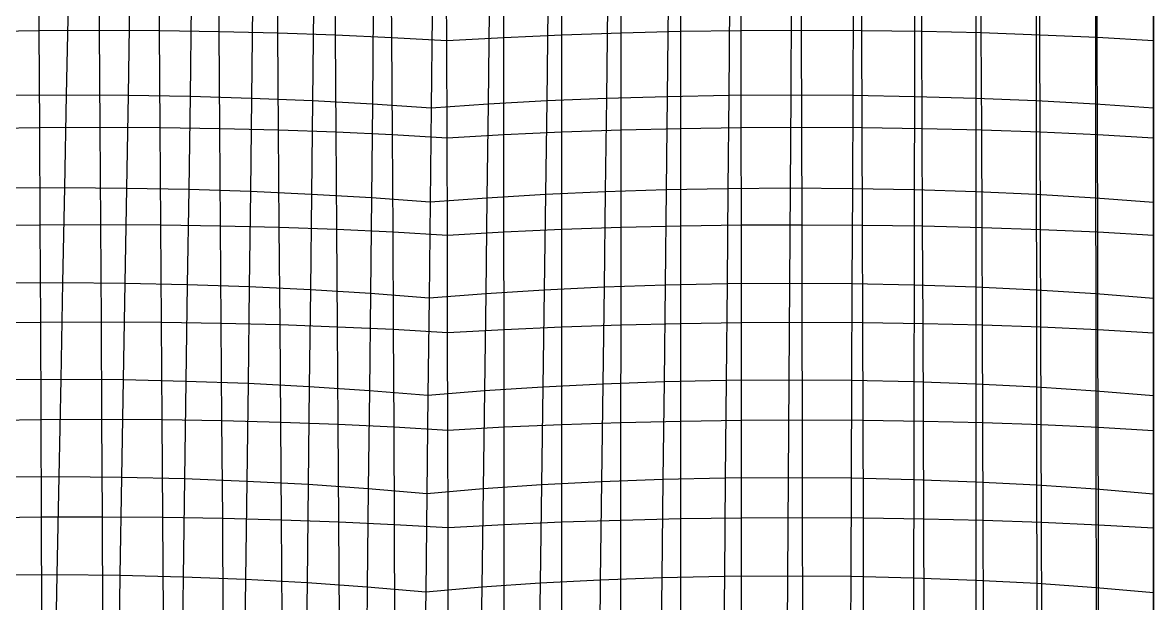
# Model space of a CAD drawing. Extents: x -429 to 429, y -1 to 209.
# Drawn here: x -39.01 to -0.01, y 148.5 to 168.53 of the extents above; entities that cross this region are included whole.
import ezdxf

# ---------------------------------------------------------------- set-up
doc = ezdxf.new("R2010")
doc.units = 0

msp = doc.modelspace()

# ---------------------------------------------------------------- linework, layer by layer
at = {"layer": 'default', "color": 3, "linetype": 'CONTINUOUS'}
for p, q in [((-38.435, 168.254, 10.753), (-38.455, 171.599, 10.143)), ((-36.356, 168.264, 10.68), (-36.38, 171.61, 10.067)), ((-34.286, 168.254, 10.472), (-34.313, 171.601, 9.863)), ((-14.226, 168.258, 9.574), (-14.23, 171.61, 8.962)), ((-12.142, 168.268, 9.594), (-12.15, 171.621, 8.979)), ((-10.061, 168.259, 9.48), (-10.072, 171.611, 8.868)), ((-32.234, 168.224, 10.131), (-32.263, 171.572, 9.531)), ((-30.208, 168.175, 9.658), (-30.238, 171.524, 9.072)), ((-28.218, 168.105, 9.055), (-28.245, 171.456, 8.49)), ((-26.272, 168.016, 8.325), (-26.293, 171.369, 7.785)), ((-24.378, 167.908, 7.471), (-24.39, 171.263, 6.961)), ((-24.378, 167.908, 7.471), (-24.39, 171.263, 6.961)), ((-22.413, 168.017, 8.153), (-22.417, 171.371, 7.612)), ((-20.406, 168.107, 8.707), (-20.407, 171.46, 8.139)), ((-18.367, 168.177, 9.129), (-18.367, 171.529, 8.541)), ((-16.304, 168.228, 9.418), (-16.305, 171.58, 8.815)), ((-7.992, 168.229, 9.231), (-8.005, 171.582, 8.628)), ((-5.943, 168.179, 8.849), (-5.957, 171.533, 8.261)), ((-3.924, 168.109, 8.336), (-3.937, 171.464, 7.768)), ((-1.943, 168.02, 7.693), (-1.951, 171.376, 7.151)), ((-0.008, 167.912, 6.923), (-0.008, 171.269, 6.412)), ((-40.514, 168.224, 10.692), (-38.435, 168.254, 10.753)), ((-38.435, 168.254, 10.753), (-36.356, 168.264, 10.68)), ((-38.415, 164.908, 11.332), (-38.435, 168.254, 10.753)), ((-36.356, 168.264, 10.68), (-34.286, 168.254, 10.472)), ((-36.333, 164.917, 11.262), (-36.356, 168.264, 10.68)), ((-34.286, 168.254, 10.472), (-32.234, 168.224, 10.131)), ((-34.261, 164.907, 11.051), (-34.286, 168.254, 10.472)), ((-32.234, 168.224, 10.131), (-30.208, 168.175, 9.658)), ((-32.207, 164.876, 10.703), (-32.234, 168.224, 10.131)), ((-30.208, 168.175, 9.658), (-28.218, 168.105, 9.055)), ((-30.181, 164.825, 10.217), (-30.208, 168.175, 9.658)), ((-28.218, 168.105, 9.055), (-26.272, 168.016, 8.325)), ((-28.194, 164.755, 9.596), (-28.218, 168.105, 9.055)), ((-22.413, 168.017, 8.153), (-20.406, 168.107, 8.707)), ((-20.406, 168.107, 8.707), (-18.367, 168.177, 9.129)), ((-20.405, 164.754, 9.249), (-20.406, 168.107, 8.707)), ((-18.367, 168.177, 9.129), (-16.304, 168.228, 9.418)), ((-18.366, 164.825, 9.689), (-18.367, 168.177, 9.129)), ((-16.304, 168.228, 9.418), (-14.226, 168.258, 9.574)), ((-16.302, 164.875, 9.992), (-16.304, 168.228, 9.418)), ((-14.226, 168.258, 9.574), (-12.142, 168.268, 9.594)), ((-14.222, 164.905, 10.155), (-14.226, 168.258, 9.574)), ((-12.142, 168.268, 9.594), (-10.061, 168.259, 9.48)), ((-12.134, 164.915, 10.179), (-12.142, 168.268, 9.594)), ((-10.061, 168.259, 9.48), (-7.992, 168.229, 9.231)), ((-10.05, 164.905, 10.062), (-10.061, 168.259, 9.48)), ((-7.992, 168.229, 9.231), (-5.943, 168.179, 8.849)), ((-7.979, 164.875, 9.805), (-7.992, 168.229, 9.231)), ((-5.943, 168.179, 8.849), (-3.924, 168.109, 8.336)), ((-5.93, 164.825, 9.41), (-5.943, 168.179, 8.849)), ((-3.924, 168.109, 8.336), (-1.943, 168.02, 7.693)), ((-3.912, 164.755, 8.878), (-3.924, 168.109, 8.336)), ((-26.272, 168.016, 8.325), (-24.378, 167.908, 7.471)), ((-26.253, 164.665, 8.843), (-26.272, 168.016, 8.325)), ((-24.378, 167.908, 7.471), (-22.413, 168.017, 8.153)), ((-24.367, 164.557, 7.962), (-24.378, 167.908, 7.471)), ((-24.367, 164.557, 7.962), (-24.378, 167.908, 7.471)), ((-22.408, 164.665, 8.672), (-22.413, 168.017, 8.153)), ((-1.943, 168.02, 7.693), (-0.008, 167.912, 6.923)), ((-1.935, 164.665, 8.212), (-1.943, 168.02, 7.693)), ((-0.008, 164.557, 7.415), (-0.008, 167.912, 6.923)), ((-40.497, 164.878, 11.263), (-38.415, 164.908, 11.332)), ((-38.415, 164.908, 11.332), (-36.333, 164.917, 11.262)), ((-38.397, 161.558, 11.899), (-38.415, 164.908, 11.332)), ((-36.333, 164.917, 11.262), (-34.261, 164.907, 11.051)), ((-36.312, 161.566, 11.831), (-36.333, 164.917, 11.262)), ((-34.261, 164.907, 11.051), (-32.207, 164.876, 10.703)), ((-34.236, 161.555, 11.618), (-34.261, 164.907, 11.051)), ((-32.207, 164.876, 10.703), (-30.181, 164.825, 10.217)), ((-32.18, 161.523, 11.261), (-32.207, 164.876, 10.703)), ((-30.181, 164.825, 10.217), (-28.194, 164.755, 9.596)), ((-30.154, 161.472, 10.761), (-30.181, 164.825, 10.217)), ((-28.194, 164.755, 9.596), (-26.253, 164.665, 8.843)), ((-28.169, 161.4, 10.121), (-28.194, 164.755, 9.596)), ((-26.253, 164.665, 8.843), (-24.367, 164.557, 7.962)), ((-26.233, 161.31, 9.345), (-26.253, 164.665, 8.843)), ((-24.367, 164.557, 7.962), (-22.408, 164.665, 8.672)), ((-22.408, 164.665, 8.672), (-20.405, 164.754, 9.249)), ((-22.405, 161.309, 9.175), (-22.408, 164.665, 8.672)), ((-20.405, 164.754, 9.249), (-18.366, 164.825, 9.689)), ((-20.405, 161.398, 9.776), (-20.405, 164.754, 9.249)), ((-18.367, 161.468, 10.236), (-18.366, 164.825, 9.689)), ((-18.366, 164.825, 9.689), (-16.302, 164.875, 9.992)), ((-16.302, 164.875, 9.992), (-14.222, 164.905, 10.155)), ((-16.301, 161.518, 10.552), (-16.302, 164.875, 9.992)), ((-14.222, 164.905, 10.155), (-12.134, 164.915, 10.179)), ((-14.218, 161.548, 10.724), (-14.222, 164.905, 10.155)), ((-12.134, 164.915, 10.179), (-10.05, 164.905, 10.062)), ((-12.127, 161.558, 10.75), (-12.134, 164.915, 10.179)), ((-10.05, 164.905, 10.062), (-7.979, 164.875, 9.805)), ((-10.04, 161.547, 10.63), (-10.05, 164.905, 10.062)), ((-7.979, 164.875, 9.805), (-5.93, 164.825, 9.41)), ((-7.966, 161.517, 10.365), (-7.979, 164.875, 9.805)), ((-5.93, 164.825, 9.41), (-3.912, 164.755, 8.878)), ((-5.916, 161.466, 9.956), (-5.93, 164.825, 9.41)), ((-3.912, 164.755, 8.878), (-1.935, 164.665, 8.212)), ((-3.899, 161.396, 9.405), (-3.912, 164.755, 8.878)), ((-1.935, 164.665, 8.212), (-0.008, 164.557, 7.415)), ((-1.927, 161.306, 8.715), (-1.935, 164.665, 8.212)), ((-24.358, 161.201, 8.436), (-24.367, 164.557, 7.962)), ((-24.358, 161.201, 8.436), (-24.367, 164.557, 7.962)), ((-0.008, 161.198, 7.889), (-0.008, 164.557, 7.415)), ((-40.483, 161.529, 11.821), (-38.397, 161.558, 11.899)), ((-38.397, 161.558, 11.899), (-36.312, 161.566, 11.831)), ((-38.381, 158.202, 12.446), (-38.397, 161.558, 11.899)), ((-36.312, 161.566, 11.831), (-34.236, 161.555, 11.618)), ((-36.291, 158.21, 12.381), (-36.312, 161.566, 11.831)), ((-34.236, 161.555, 11.618), (-32.18, 161.523, 11.261)), ((-34.212, 158.197, 12.165), (-34.236, 161.555, 11.618)), ((-32.18, 161.523, 11.261), (-30.154, 161.472, 10.761)), ((-32.154, 158.165, 11.799), (-32.18, 161.523, 11.261)), ((-30.154, 161.472, 10.761), (-28.169, 161.4, 10.121)), ((-30.128, 158.113, 11.286), (-30.154, 161.472, 10.761)), ((-20.405, 161.398, 9.776), (-18.367, 161.468, 10.236)), ((-18.369, 158.106, 10.763), (-18.367, 161.468, 10.236)), ((-18.367, 161.468, 10.236), (-16.301, 161.518, 10.552)), ((-16.301, 161.518, 10.552), (-14.218, 161.548, 10.724)), ((-16.301, 158.155, 11.093), (-16.301, 161.518, 10.552)), ((-14.218, 161.548, 10.724), (-12.127, 161.558, 10.75)), ((-14.215, 158.185, 11.273), (-14.218, 161.548, 10.724)), ((-12.127, 161.558, 10.75), (-10.04, 161.547, 10.63)), ((-12.121, 158.195, 11.302), (-12.127, 161.558, 10.75)), ((-10.04, 161.547, 10.63), (-7.966, 161.517, 10.365)), ((-10.03, 158.184, 11.179), (-10.04, 161.547, 10.63)), ((-7.966, 161.517, 10.365), (-5.916, 161.466, 9.956)), ((-7.953, 158.153, 10.906), (-7.966, 161.517, 10.365)), ((-5.916, 161.466, 9.956), (-3.899, 161.396, 9.405)), ((-5.902, 158.103, 10.484), (-5.916, 161.466, 9.956)), ((-28.169, 161.4, 10.121), (-26.233, 161.31, 9.345)), ((-28.145, 158.041, 10.628), (-28.169, 161.4, 10.121)), ((-26.233, 161.31, 9.345), (-24.358, 161.201, 8.436)), ((-26.215, 157.95, 9.829), (-26.233, 161.31, 9.345)), ((-24.358, 161.201, 8.436), (-22.405, 161.309, 9.175)), ((-24.349, 157.84, 8.893), (-24.358, 161.201, 8.436)), ((-24.349, 157.84, 8.893), (-24.358, 161.201, 8.436)), ((-22.405, 161.309, 9.175), (-20.405, 161.398, 9.776)), ((-22.403, 157.947, 9.66), (-22.405, 161.309, 9.175)), ((-20.406, 158.036, 10.285), (-20.405, 161.398, 9.776)), ((-3.899, 161.396, 9.405), (-1.927, 161.306, 8.715)), ((-3.887, 158.032, 9.914), (-3.899, 161.396, 9.405)), ((-1.927, 161.306, 8.715), (-0.008, 161.198, 7.889)), ((-1.919, 157.942, 9.201), (-1.927, 161.306, 8.715)), ((-0.008, 157.833, 8.347), (-0.008, 161.198, 7.889)), ((-40.469, 158.174, 12.36), (-38.381, 158.202, 12.446)), ((-38.381, 158.202, 12.446), (-36.291, 158.21, 12.381)), ((-38.366, 154.842, 12.966), (-38.381, 158.202, 12.446)), ((-36.291, 158.21, 12.381), (-34.212, 158.197, 12.165)), ((-36.273, 154.849, 12.903), (-36.291, 158.21, 12.381)), ((-34.212, 158.197, 12.165), (-32.154, 158.165, 11.799)), ((-34.191, 154.836, 12.685), (-34.212, 158.197, 12.165)), ((-32.154, 158.165, 11.799), (-30.128, 158.113, 11.286)), ((-32.131, 154.803, 12.312), (-32.154, 158.165, 11.799)), ((-30.128, 158.113, 11.286), (-28.145, 158.041, 10.628)), ((-30.104, 154.75, 11.787), (-30.128, 158.113, 11.286)), ((-28.145, 158.041, 10.628), (-26.215, 157.95, 9.829)), ((-28.123, 154.678, 11.113), (-28.145, 158.041, 10.628)), ((-26.215, 157.95, 9.829), (-24.349, 157.84, 8.893)), ((-26.198, 154.586, 10.294), (-26.215, 157.95, 9.829)), ((-22.403, 157.947, 9.66), (-20.406, 158.036, 10.285)), ((-20.407, 154.671, 10.771), (-20.406, 158.036, 10.285)), ((-20.406, 158.036, 10.285), (-18.369, 158.106, 10.763)), ((-18.37, 154.74, 11.266), (-18.369, 158.106, 10.763)), ((-18.369, 158.106, 10.763), (-16.301, 158.155, 11.093)), ((-16.302, 154.789, 11.608), (-16.301, 158.155, 11.093)), ((-16.301, 158.155, 11.093), (-14.215, 158.185, 11.273)), ((-14.215, 158.185, 11.273), (-12.121, 158.195, 11.302)), ((-14.212, 154.818, 11.795), (-14.215, 158.185, 11.273)), ((-12.121, 158.195, 11.302), (-10.03, 158.184, 11.179)), ((-12.115, 154.827, 11.826), (-12.121, 158.195, 11.302)), ((-10.03, 158.184, 11.179), (-7.953, 158.153, 10.906)), ((-10.021, 154.816, 11.701), (-10.03, 158.184, 11.179)), ((-7.953, 158.153, 10.906), (-5.902, 158.103, 10.484)), ((-7.942, 154.786, 11.421), (-7.953, 158.153, 10.906)), ((-5.902, 158.103, 10.484), (-3.887, 158.032, 9.914)), ((-5.889, 154.735, 10.986), (-5.902, 158.103, 10.484)), ((-3.887, 158.032, 9.914), (-1.919, 157.942, 9.201)), ((-3.876, 154.665, 10.401), (-3.887, 158.032, 9.914)), ((-24.349, 157.84, 8.893), (-22.403, 157.947, 9.66)), ((-24.34, 154.477, 9.334), (-24.349, 157.84, 8.893)), ((-24.34, 154.477, 9.334), (-24.349, 157.84, 8.893)), ((-22.401, 154.583, 10.126), (-22.403, 157.947, 9.66)), ((-1.919, 157.942, 9.201), (-0.008, 157.833, 8.347)), ((-1.912, 154.575, 9.667), (-1.919, 157.942, 9.201)), ((-0.008, 154.467, 8.789), (-0.008, 157.833, 8.347)), ((-40.457, 154.815, 12.873), (-38.366, 154.842, 12.966)), ((-38.366, 154.842, 12.966), (-36.273, 154.849, 12.903)), ((-38.352, 151.482, 13.475), (-38.366, 154.842, 12.966)), ((-36.273, 154.849, 12.903), (-34.191, 154.836, 12.685)), ((-36.256, 151.488, 13.414), (-36.273, 154.849, 12.903)), ((-34.191, 154.836, 12.685), (-32.131, 154.803, 12.312)), ((-34.17, 151.474, 13.193), (-34.191, 154.836, 12.685)), ((-32.131, 154.803, 12.312), (-30.104, 154.75, 11.787)), ((-32.107, 151.44, 12.813), (-32.131, 154.803, 12.312)), ((-30.104, 154.75, 11.787), (-28.123, 154.678, 11.113)), ((-30.08, 151.387, 12.275), (-30.104, 154.75, 11.787)), ((-28.123, 154.678, 11.113), (-26.198, 154.586, 10.294)), ((-28.101, 151.315, 11.584), (-28.123, 154.678, 11.113)), ((-26.198, 154.586, 10.294), (-24.34, 154.477, 9.334)), ((-26.181, 151.224, 10.743), (-26.198, 154.586, 10.294)), ((-24.34, 154.477, 9.334), (-22.401, 154.583, 10.126)), ((-24.333, 151.115, 9.757), (-24.34, 154.477, 9.334)), ((-24.333, 151.115, 9.757), (-24.34, 154.477, 9.334)), ((-22.401, 154.583, 10.126), (-20.407, 154.671, 10.771)), ((-22.4, 151.22, 10.575), (-22.401, 154.583, 10.126)), ((-20.41, 151.307, 11.243), (-20.407, 154.671, 10.771)), ((-20.407, 154.671, 10.771), (-18.37, 154.74, 11.266)), ((-18.374, 151.374, 11.756), (-18.37, 154.74, 11.266)), ((-18.37, 154.74, 11.266), (-16.302, 154.789, 11.608)), ((-16.303, 151.422, 12.111), (-16.302, 154.789, 11.608)), ((-16.302, 154.789, 11.608), (-14.212, 154.818, 11.795)), ((-14.212, 154.818, 11.795), (-12.115, 154.827, 11.826)), ((-14.211, 151.451, 12.306), (-14.212, 154.818, 11.795)), ((-12.115, 154.827, 11.826), (-10.021, 154.816, 11.701)), ((-12.109, 151.46, 12.339), (-12.115, 154.827, 11.826)), ((-10.021, 154.816, 11.701), (-7.942, 154.786, 11.421)), ((-10.011, 151.449, 12.212), (-10.021, 154.816, 11.701)), ((-7.942, 154.786, 11.421), (-5.889, 154.735, 10.986)), ((-7.93, 151.418, 11.923), (-7.942, 154.786, 11.421)), ((-5.889, 154.735, 10.986), (-3.876, 154.665, 10.401)), ((-5.876, 151.368, 11.476), (-5.889, 154.735, 10.986)), ((-3.876, 154.665, 10.401), (-1.912, 154.575, 9.667)), ((-3.863, 151.298, 10.873), (-3.876, 154.665, 10.401)), ((-1.912, 154.575, 9.667), (-0.008, 154.467, 8.789)), ((-1.904, 151.209, 10.117), (-1.912, 154.575, 9.667)), ((-0.008, 151.102, 9.212), (-0.008, 154.467, 8.789)), ((-40.447, 151.456, 13.374), (-38.352, 151.482, 13.475)), ((-38.352, 151.482, 13.475), (-36.256, 151.488, 13.414)), ((-38.34, 148.117, 13.963), (-38.352, 151.482, 13.475)), ((-36.256, 151.488, 13.414), (-34.17, 151.474, 13.193)), ((-36.239, 148.122, 13.905), (-36.256, 151.488, 13.414)), ((-34.17, 151.474, 13.193), (-32.107, 151.44, 12.813)), ((-34.15, 148.107, 13.681), (-34.17, 151.474, 13.193)), ((-32.107, 151.44, 12.813), (-30.08, 151.387, 12.275)), ((-32.085, 148.073, 13.293), (-32.107, 151.44, 12.813)), ((-30.08, 151.387, 12.275), (-28.101, 151.315, 11.584)), ((-30.057, 148.02, 12.743), (-30.08, 151.387, 12.275)), ((-20.41, 151.307, 11.243), (-18.374, 151.374, 11.756)), ((-18.377, 148.004, 12.225), (-18.374, 151.374, 11.756)), ((-18.374, 151.374, 11.756), (-16.303, 151.422, 12.111)), ((-16.305, 148.051, 12.593), (-16.303, 151.422, 12.111)), ((-16.303, 151.422, 12.111), (-14.211, 151.451, 12.306)), ((-14.211, 151.451, 12.306), (-12.109, 151.46, 12.339)), ((-14.209, 148.079, 12.795), (-14.211, 151.451, 12.306)), ((-12.109, 151.46, 12.339), (-10.011, 151.449, 12.212)), ((-12.104, 148.088, 12.832), (-12.109, 151.46, 12.339)), ((-10.011, 151.449, 12.212), (-7.93, 151.418, 11.923)), ((-10.002, 148.076, 12.701), (-10.011, 151.449, 12.212)), ((-7.93, 151.418, 11.923), (-5.876, 151.368, 11.476)), ((-7.918, 148.046, 12.405), (-7.93, 151.418, 11.923)), ((-5.876, 151.368, 11.476), (-3.863, 151.298, 10.873)), ((-5.863, 147.996, 11.945), (-5.876, 151.368, 11.476)), ((-28.101, 151.315, 11.584), (-26.181, 151.224, 10.743)), ((-28.08, 147.948, 12.034), (-28.101, 151.315, 11.584)), ((-26.181, 151.224, 10.743), (-24.333, 151.115, 9.757)), ((-26.165, 147.858, 11.172), (-26.181, 151.224, 10.743)), ((-24.333, 151.115, 9.757), (-22.4, 151.22, 10.575)), ((-24.326, 147.75, 10.161), (-24.333, 151.115, 9.757)), ((-24.326, 147.75, 10.161), (-24.333, 151.115, 9.757)), ((-22.4, 151.22, 10.575), (-20.41, 151.307, 11.243)), ((-22.4, 147.853, 11.005), (-22.4, 151.22, 10.575)), ((-20.413, 147.938, 11.695), (-20.41, 151.307, 11.243)), ((-3.863, 151.298, 10.873), (-1.904, 151.209, 10.117)), ((-3.851, 147.927, 11.325), (-3.863, 151.298, 10.873)), ((-1.904, 151.209, 10.117), (-0.008, 151.102, 9.212)), ((-1.896, 147.839, 10.547), (-1.904, 151.209, 10.117)), ((-0.008, 147.734, 9.617), (-0.008, 151.102, 9.212))]:
    msp.add_line(p, q, dxfattribs=at)
at = {"layer": 'default', "color": 5, "linetype": 'CONTINUOUS'}
for p, q in [((-37.442, 169.179, -5.634), (-37.501, 166.038, -6.257)), ((-35.316, 169.167, -5.709), (-35.367, 166.025, -6.33)), ((-33.19, 169.134, -5.644), (-33.234, 165.987, -6.256)), ((-31.074, 169.079, -5.437), (-31.112, 165.924, -6.035)), ((-28.978, 169.002, -5.09), (-29.011, 165.837, -5.668)), ((-26.912, 168.903, -4.605), (-26.943, 165.726, -5.157)), ((-22.913, 168.904, -4.789), (-22.952, 165.725, -5.341)), ((-20.892, 169.002, -5.463), (-20.933, 165.835, -6.041)), ((-18.83, 169.08, -6.001), (-18.869, 165.921, -6.599)), ((-16.738, 169.135, -6.401), (-16.772, 165.983, -7.014)), ((-14.623, 169.169, -6.662), (-14.651, 166.02, -7.284)), ((-12.496, 169.18, -6.781), (-12.516, 166.033, -7.407)), ((-10.366, 169.169, -6.759), (-10.378, 166.02, -7.382)), ((-8.242, 169.136, -6.596), (-8.248, 165.983, -7.21)), ((-6.136, 169.081, -6.292), (-6.136, 165.921, -6.892)), ((-4.055, 169.004, -5.849), (-4.051, 165.835, -6.428)), ((-2.009, 168.906, -5.269), (-2.006, 165.725, -5.822)), ((-24.883, 168.784, -3.983), (-24.917, 165.592, -4.504)), ((-24.883, 168.784, -3.983), (-24.917, 165.592, -4.504)), ((-0.008, 168.787, -4.554), (-0.008, 165.592, -5.076)), ((-39.626, 166.026, -6.036), (-37.501, 166.038, -6.257)), ((-37.501, 166.038, -6.257), (-37.564, 162.836, -6.929)), ((-37.501, 166.038, -6.257), (-35.367, 166.025, -6.33)), ((-35.367, 166.025, -6.33), (-35.421, 162.82, -7)), ((-35.367, 166.025, -6.33), (-33.234, 165.987, -6.256)), ((-33.234, 165.987, -6.256), (-33.279, 162.778, -6.917)), ((-33.234, 165.987, -6.256), (-31.112, 165.924, -6.035)), ((-31.112, 165.924, -6.035), (-31.151, 162.709, -6.681)), ((-31.112, 165.924, -6.035), (-29.011, 165.837, -5.668)), ((-29.011, 165.837, -5.668), (-29.046, 162.613, -6.292)), ((-29.011, 165.837, -5.668), (-26.943, 165.726, -5.157)), ((-22.952, 165.725, -5.341), (-20.933, 165.835, -6.041)), ((-20.933, 165.835, -6.041), (-20.977, 162.609, -6.664)), ((-20.933, 165.835, -6.041), (-18.869, 165.921, -6.599)), ((-18.869, 165.921, -6.599), (-18.911, 162.703, -7.245)), ((-18.869, 165.921, -6.599), (-16.772, 165.983, -7.014)), ((-16.772, 165.983, -7.014), (-16.809, 162.77, -7.676)), ((-16.772, 165.983, -7.014), (-14.651, 166.02, -7.284)), ((-14.651, 166.02, -7.284), (-14.68, 162.811, -7.955)), ((-14.651, 166.02, -7.284), (-12.516, 166.033, -7.407)), ((-12.516, 166.033, -7.407), (-12.537, 162.824, -8.082)), ((-12.516, 166.033, -7.407), (-10.378, 166.02, -7.382)), ((-10.378, 166.02, -7.382), (-10.391, 162.81, -8.054)), ((-10.378, 166.02, -7.382), (-8.248, 165.983, -7.21)), ((-8.248, 165.983, -7.21), (-8.253, 162.769, -7.872)), ((-8.248, 165.983, -7.21), (-6.136, 165.921, -6.892)), ((-6.136, 165.921, -6.892), (-4.051, 165.835, -6.428)), ((-6.136, 165.921, -6.892), (-6.135, 162.701, -7.538)), ((-4.051, 165.835, -6.428), (-2.006, 165.725, -5.822)), ((-4.051, 165.835, -6.428), (-4.047, 162.607, -7.053)), ((-26.943, 165.726, -5.157), (-26.976, 162.491, -5.753)), ((-26.943, 165.726, -5.157), (-24.917, 165.592, -4.504)), ((-24.917, 165.592, -4.504), (-24.953, 162.344, -5.067)), ((-24.917, 165.592, -4.504), (-24.953, 162.344, -5.067)), ((-24.917, 165.592, -4.504), (-22.952, 165.725, -5.341)), ((-22.952, 165.725, -5.341), (-22.994, 162.489, -5.937)), ((-2.006, 165.725, -5.822), (-0.008, 165.592, -5.076)), ((-2.006, 165.725, -5.822), (-2.002, 162.486, -6.419)), ((-0.008, 165.592, -5.076), (-0.008, 162.34, -5.64)), ((-39.696, 162.824, -6.704), (-37.564, 162.836, -6.929)), ((-37.564, 162.836, -6.929), (-37.628, 159.563, -7.623)), ((-37.564, 162.836, -6.929), (-35.421, 162.82, -7)), ((-35.421, 162.82, -7), (-35.477, 159.546, -7.692)), ((-35.421, 162.82, -7), (-33.279, 162.778, -6.917)), ((-33.279, 162.778, -6.917), (-33.327, 159.5, -7.601)), ((-33.279, 162.778, -6.917), (-31.151, 162.709, -6.681)), ((-31.151, 162.709, -6.681), (-31.192, 159.425, -7.35)), ((-31.151, 162.709, -6.681), (-29.046, 162.613, -6.292)), ((-20.977, 162.609, -6.664), (-18.911, 162.703, -7.245)), ((-18.911, 162.703, -7.245), (-18.953, 159.416, -7.915)), ((-18.911, 162.703, -7.245), (-16.809, 162.77, -7.676)), ((-16.809, 162.77, -7.676), (-16.846, 159.488, -8.361)), ((-16.809, 162.77, -7.676), (-14.68, 162.811, -7.955)), ((-14.68, 162.811, -7.955), (-14.711, 159.531, -8.649)), ((-14.68, 162.811, -7.955), (-12.537, 162.824, -8.082)), ((-12.537, 162.824, -8.082), (-12.56, 159.545, -8.779)), ((-12.537, 162.824, -8.082), (-10.391, 162.81, -8.054)), ((-10.391, 162.81, -8.054), (-10.405, 159.529, -8.748)), ((-10.391, 162.81, -8.054), (-8.253, 162.769, -7.872)), ((-8.253, 162.769, -7.872), (-8.26, 159.485, -8.558)), ((-8.253, 162.769, -7.872), (-6.135, 162.701, -7.538)), ((-6.135, 162.701, -7.538), (-6.136, 159.413, -8.209)), ((-6.135, 162.701, -7.538), (-4.047, 162.607, -7.053)), ((-29.046, 162.613, -6.292), (-29.083, 159.322, -6.942)), ((-29.046, 162.613, -6.292), (-26.976, 162.491, -5.753)), ((-26.976, 162.491, -5.753), (-27.011, 159.192, -6.378)), ((-26.976, 162.491, -5.753), (-24.953, 162.344, -5.067)), ((-24.953, 162.344, -5.067), (-24.99, 159.034, -5.662)), ((-24.953, 162.344, -5.067), (-24.99, 159.034, -5.662)), ((-24.953, 162.344, -5.067), (-22.994, 162.489, -5.937)), ((-22.994, 162.489, -5.937), (-23.037, 159.189, -6.561)), ((-22.994, 162.489, -5.937), (-20.977, 162.609, -6.664)), ((-20.977, 162.609, -6.664), (-21.021, 159.316, -7.314)), ((-4.047, 162.607, -7.053), (-2.002, 162.486, -6.419)), ((-4.047, 162.607, -7.053), (-4.044, 159.312, -7.704)), ((-2.002, 162.486, -6.419), (-0.008, 162.34, -5.64)), ((-2.002, 162.486, -6.419), (-1.998, 159.183, -7.045)), ((-0.008, 162.34, -5.64), (-0.008, 159.028, -6.236)), ((-39.769, 159.551, -7.395), (-37.628, 159.563, -7.623)), ((-37.628, 159.563, -7.623), (-37.695, 156.235, -8.345)), ((-37.628, 159.563, -7.623), (-35.477, 159.546, -7.692)), ((-35.477, 159.546, -7.692), (-35.535, 156.216, -8.412)), ((-35.477, 159.546, -7.692), (-33.327, 159.5, -7.601)), ((-16.846, 159.488, -8.361), (-14.711, 159.531, -8.649)), ((-14.711, 159.531, -8.649), (-14.742, 156.196, -9.371)), ((-14.711, 159.531, -8.649), (-12.56, 159.545, -8.779)), ((-12.56, 159.545, -8.779), (-12.583, 156.21, -9.504)), ((-12.56, 159.545, -8.779), (-10.405, 159.529, -8.748)), ((-10.405, 159.529, -8.748), (-10.42, 156.194, -9.47)), ((-10.405, 159.529, -8.748), (-8.26, 159.485, -8.558)), ((-33.327, 159.5, -7.601), (-33.377, 156.167, -8.312)), ((-33.327, 159.5, -7.601), (-31.192, 159.425, -7.35)), ((-31.192, 159.425, -7.35), (-31.234, 156.088, -8.046)), ((-31.192, 159.425, -7.35), (-29.083, 159.322, -6.942)), ((-29.083, 159.322, -6.942), (-29.12, 155.98, -7.616)), ((-29.083, 159.322, -6.942), (-27.011, 159.192, -6.378)), ((-27.011, 159.192, -6.378), (-27.047, 155.842, -7.025)), ((-27.011, 159.192, -6.378), (-24.99, 159.034, -5.662)), ((-24.99, 159.034, -5.662), (-23.037, 159.189, -6.561)), ((-23.037, 159.189, -6.561), (-23.082, 155.838, -7.208)), ((-23.037, 159.189, -6.561), (-21.021, 159.316, -7.314)), ((-21.021, 159.316, -7.314), (-21.067, 155.972, -7.988)), ((-21.021, 159.316, -7.314), (-18.953, 159.416, -7.915)), ((-18.953, 159.416, -7.915), (-18.998, 156.076, -8.611)), ((-18.953, 159.416, -7.915), (-16.846, 159.488, -8.361)), ((-16.846, 159.488, -8.361), (-16.885, 156.151, -9.073)), ((-8.26, 159.485, -8.558), (-8.266, 156.147, -9.271)), ((-8.26, 159.485, -8.558), (-6.136, 159.413, -8.209)), ((-6.136, 159.413, -8.209), (-4.044, 159.312, -7.704)), ((-6.136, 159.413, -8.209), (-6.135, 156.071, -8.907)), ((-4.044, 159.312, -7.704), (-1.998, 159.183, -7.045)), ((-4.044, 159.312, -7.704), (-4.04, 155.965, -8.379)), ((-1.998, 159.183, -7.045), (-0.008, 159.028, -6.236)), ((-1.998, 159.183, -7.045), (-1.994, 155.83, -7.693)), ((-24.99, 159.034, -5.662), (-25.029, 155.677, -6.276)), ((-24.99, 159.034, -5.662), (-25.029, 155.677, -6.276)), ((-0.008, 159.028, -6.236), (-0.008, 155.666, -6.851)), ((-39.844, 156.223, -8.113), (-37.695, 156.235, -8.345)), ((-37.695, 156.235, -8.345), (-37.761, 152.873, -9.062)), ((-37.695, 156.235, -8.345), (-35.535, 156.216, -8.412)), ((-35.535, 156.216, -8.412), (-35.592, 152.853, -9.126)), ((-35.535, 156.216, -8.412), (-33.377, 156.167, -8.312)), ((-33.377, 156.167, -8.312), (-33.426, 152.802, -9.018)), ((-33.377, 156.167, -8.312), (-31.234, 156.088, -8.046)), ((-31.234, 156.088, -8.046), (-31.277, 152.72, -8.738)), ((-31.234, 156.088, -8.046), (-29.12, 155.98, -7.616)), ((-21.067, 155.972, -7.988), (-18.998, 156.076, -8.611)), ((-18.998, 156.076, -8.611), (-19.041, 152.704, -9.304)), ((-18.998, 156.076, -8.611), (-16.885, 156.151, -9.073)), ((-16.885, 156.151, -9.073), (-16.923, 152.781, -9.78)), ((-16.885, 156.151, -9.073), (-14.742, 156.196, -9.371)), ((-14.742, 156.196, -9.371), (-14.773, 152.827, -10.088)), ((-14.742, 156.196, -9.371), (-12.583, 156.21, -9.504)), ((-12.583, 156.21, -9.504), (-12.606, 152.841, -10.224)), ((-12.583, 156.21, -9.504), (-10.42, 156.194, -9.47)), ((-10.42, 156.194, -9.47), (-10.434, 152.824, -10.187)), ((-10.42, 156.194, -9.47), (-8.266, 156.147, -9.271)), ((-8.266, 156.147, -9.271), (-8.273, 152.776, -9.979)), ((-8.266, 156.147, -9.271), (-6.135, 156.071, -8.907)), ((-6.135, 156.071, -8.907), (-6.136, 152.697, -9.601)), ((-6.135, 156.071, -8.907), (-4.04, 155.965, -8.379)), ((-29.12, 155.98, -7.616), (-29.158, 152.608, -8.289)), ((-29.12, 155.98, -7.616), (-27.047, 155.842, -7.025)), ((-27.047, 155.842, -7.025), (-27.084, 152.466, -7.673)), ((-27.047, 155.842, -7.025), (-25.029, 155.677, -6.276)), ((-25.029, 155.677, -6.276), (-25.067, 152.295, -6.895)), ((-25.029, 155.677, -6.276), (-25.067, 152.295, -6.895)), ((-25.029, 155.677, -6.276), (-23.082, 155.838, -7.208)), ((-23.082, 155.838, -7.208), (-23.126, 152.46, -7.856)), ((-23.082, 155.838, -7.208), (-21.067, 155.972, -7.988)), ((-21.067, 155.972, -7.988), (-21.113, 152.597, -8.661)), ((-4.04, 155.965, -8.379), (-1.994, 155.83, -7.693)), ((-4.04, 155.965, -8.379), (-4.037, 152.588, -9.054)), ((-1.994, 155.83, -7.693), (-0.008, 155.666, -6.851)), ((-1.994, 155.83, -7.693), (-1.99, 152.449, -8.343)), ((-0.008, 155.666, -6.851), (-0.008, 152.281, -7.471)), ((-39.918, 152.862, -8.826), (-37.761, 152.873, -9.062)), ((-37.761, 152.873, -9.062), (-37.827, 149.492, -9.781)), ((-37.761, 152.873, -9.062), (-35.592, 152.853, -9.126)), ((-35.592, 152.853, -9.126), (-35.649, 149.471, -9.843)), ((-35.592, 152.853, -9.126), (-33.426, 152.802, -9.018)), ((-33.426, 152.802, -9.018), (-33.474, 149.418, -9.726)), ((-33.426, 152.802, -9.018), (-31.277, 152.72, -8.738)), ((-31.277, 152.72, -8.738), (-31.318, 149.333, -9.431)), ((-31.277, 152.72, -8.738), (-29.158, 152.608, -8.289)), ((-29.158, 152.608, -8.289), (-29.194, 149.218, -8.961)), ((-29.158, 152.608, -8.289), (-27.084, 152.466, -7.673)), ((-23.126, 152.46, -7.856), (-21.113, 152.597, -8.661)), ((-21.113, 152.597, -8.661), (-21.159, 149.205, -9.333)), ((-21.113, 152.597, -8.661), (-19.041, 152.704, -9.304)), ((-19.041, 152.704, -9.304), (-19.084, 149.314, -9.997)), ((-19.041, 152.704, -9.304), (-16.923, 152.781, -9.78)), ((-16.923, 152.781, -9.78), (-16.961, 149.392, -10.489)), ((-16.923, 152.781, -9.78), (-14.773, 152.827, -10.088)), ((-14.773, 152.827, -10.088), (-14.804, 149.439, -10.806)), ((-14.773, 152.827, -10.088), (-12.606, 152.841, -10.224)), ((-12.606, 152.841, -10.224), (-12.627, 149.453, -10.946)), ((-12.606, 152.841, -10.224), (-10.434, 152.824, -10.187)), ((-10.434, 152.824, -10.187), (-10.447, 149.436, -10.907)), ((-10.434, 152.824, -10.187), (-8.273, 152.776, -9.979)), ((-8.273, 152.776, -9.979), (-8.278, 149.387, -10.689)), ((-8.273, 152.776, -9.979), (-6.136, 152.697, -9.601)), ((-6.136, 152.697, -9.601), (-4.037, 152.588, -9.054)), ((-6.136, 152.697, -9.601), (-6.135, 149.306, -10.295)), ((-4.037, 152.588, -9.054), (-1.99, 152.449, -8.343)), ((-4.037, 152.588, -9.054), (-4.032, 149.194, -9.727)), ((-27.084, 152.466, -7.673), (-27.119, 149.072, -8.318)), ((-27.084, 152.466, -7.673), (-25.067, 152.295, -6.895)), ((-25.067, 152.295, -6.895), (-25.106, 148.897, -7.508)), ((-25.067, 152.295, -6.895), (-25.106, 148.897, -7.508)), ((-25.067, 152.295, -6.895), (-23.126, 152.46, -7.856)), ((-23.126, 152.46, -7.856), (-23.171, 149.066, -8.501)), ((-1.99, 152.449, -8.343), (-0.008, 152.281, -7.471)), ((-1.99, 152.449, -8.343), (-1.986, 149.051, -8.989)), ((-0.008, 152.281, -7.471), (-0.008, 148.88, -8.086)), ((-39.993, 149.481, -9.542), (-37.827, 149.492, -9.781)), ((-37.827, 149.492, -9.781), (-37.89, 146.088, -10.484)), ((-37.827, 149.492, -9.781), (-35.649, 149.471, -9.843)), ((-35.649, 149.471, -9.843), (-35.704, 146.066, -10.543)), ((-35.649, 149.471, -9.843), (-33.474, 149.418, -9.726)), ((-33.474, 149.418, -9.726), (-33.521, 146.011, -10.418)), ((-33.474, 149.418, -9.726), (-31.318, 149.333, -9.431)), ((-19.084, 149.314, -9.997), (-16.961, 149.392, -10.489)), ((-16.961, 149.392, -10.489), (-16.997, 145.981, -11.183)), ((-16.961, 149.392, -10.489), (-14.804, 149.439, -10.806)), ((-14.804, 149.439, -10.806), (-14.833, 146.028, -11.508)), ((-14.804, 149.439, -10.806), (-12.627, 149.453, -10.946)), ((-12.627, 149.453, -10.946), (-12.648, 146.043, -11.651)), ((-12.627, 149.453, -10.946), (-10.447, 149.436, -10.907)), ((-10.447, 149.436, -10.907), (-10.459, 146.024, -11.609)), ((-10.447, 149.436, -10.907), (-8.278, 149.387, -10.689)), ((-8.278, 149.387, -10.689), (-8.283, 145.974, -11.383)), ((-8.278, 149.387, -10.689), (-6.135, 149.306, -10.295)), ((-31.318, 149.333, -9.431), (-31.358, 145.924, -10.11)), ((-31.318, 149.333, -9.431), (-29.194, 149.218, -8.961)), ((-29.194, 149.218, -8.961), (-29.231, 145.805, -9.621)), ((-29.194, 149.218, -8.961), (-27.119, 149.072, -8.318)), ((-27.119, 149.072, -8.318), (-27.154, 145.656, -8.955)), ((-27.119, 149.072, -8.318), (-25.106, 148.897, -7.508)), ((-25.106, 148.897, -7.508), (-23.171, 149.066, -8.501)), ((-23.171, 149.066, -8.501), (-23.214, 145.649, -9.137)), ((-23.171, 149.066, -8.501), (-21.159, 149.205, -9.333)), ((-21.159, 149.205, -9.333), (-21.204, 145.791, -9.993)), ((-21.159, 149.205, -9.333), (-19.084, 149.314, -9.997)), ((-19.084, 149.314, -9.997), (-19.126, 145.902, -10.676)), ((-6.135, 149.306, -10.295), (-4.032, 149.194, -9.727)), ((-6.135, 149.306, -10.295), (-6.134, 145.891, -10.976)), ((-4.032, 149.194, -9.727), (-1.986, 149.051, -8.989)), ((-4.032, 149.194, -9.727), (-4.028, 145.777, -10.389)), ((-1.986, 149.051, -8.989), (-0.008, 148.88, -8.086)), ((-1.986, 149.051, -8.989), (-1.981, 145.632, -9.627)), ((-25.106, 148.897, -7.508), (-25.144, 145.477, -8.116)), ((-25.106, 148.897, -7.508), (-25.144, 145.477, -8.116)), ((-0.008, 148.88, -8.086), (-0.008, 145.457, -8.695))]:
    msp.add_line(p, q, dxfattribs=at)

doc.saveas('drawing.dxf')
